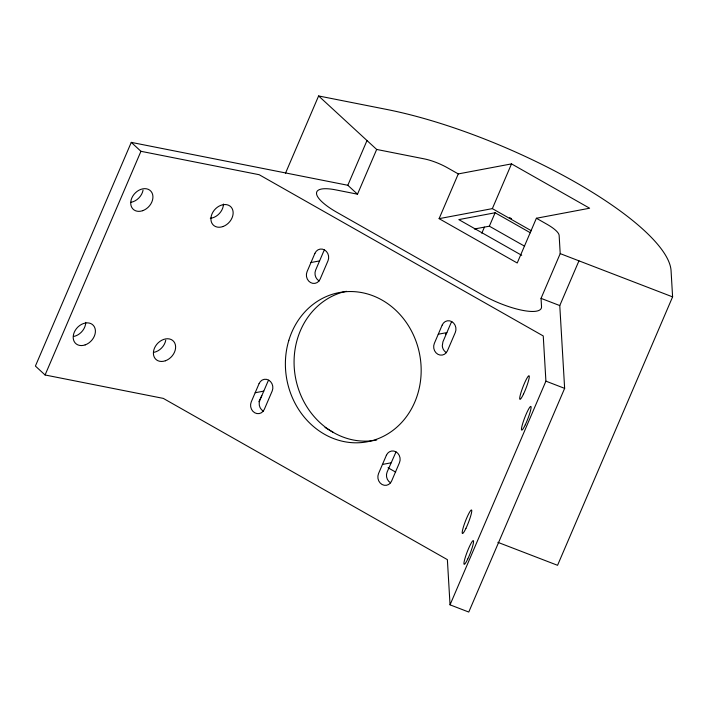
<?xml version="1.0" encoding="UTF-8"?>
<svg xmlns="http://www.w3.org/2000/svg" width="708" height="708" viewBox="0 0 708 708"><rect width="100%" height="100%" fill="white"/><g stroke="black" fill="none" stroke-linecap="round" stroke-linejoin="round"><path stroke-width="1.06" d="M268.721 380.231A8.08 7.195 79.3 0 0 267.704 381.948L259.845 400.294A8.08 7.195 79.3 0 0 263.323 411.144M285.492 173.23L318.609 95.952L376.674 149.45L357.505 194.187L347.823 185.275L131.272 142.379L35.4 366.063L45.082 374.983L163.291 398.392L447.376 559.639L450.04 604.836L468.767 612.048L564.639 388.365L559.771 305.573L578.949 260.836M45.082 374.983L140.945 151.3L131.272 142.379M347.823 185.275L367.001 140.538M439.102 218.657L458.28 173.92L511.521 163.884L589.631 208.223L536.39 218.259L517.221 262.995L439.102 218.657L492.343 208.621L531.407 230.79M481.803 233.215L484.414 227.126M492.343 208.621L511.521 163.884M474.404 229.003L489.361 226.188L495.113 212.763L530.38 232.79M357.505 194.187L335.769 189.877A43.02 11.788 23.2 0 0 316.529 193.585A43.02 11.788 23.2 0 0 337.504 212.683L482.077 294.749A43.02 11.788 23.2 0 0 522.088 310.254A43.02 11.788 23.2 0 0 541.531 306.67L541.045 298.36L560.214 253.623L559.143 235.454A25.302 6.93 23.2 0 0 547.045 224.312L536.39 218.259M450.04 604.836L545.912 381.152L543.248 335.955L259.163 174.708L140.945 151.3M318.609 95.952L386.975 109.492A202.435 55.463 23.2 0 1 574.285 181.584A202.435 55.463 23.2 0 1 671.069 270.748L672.6 296.882L557.559 565.303L497.866 542.328M258.836 401.702L261.783 395.754M396.002 451.934L387.126 471.997A8.08 7.195 79.3 0 0 390.612 482.847M445.456 334.211L446.872 332.601L438.27 334.229M495.113 212.763L458.802 219.613L521.725 255.322M310.98 262.526L319.582 260.898M255.172 392.736L263.774 391.117M382.453 464.439L391.055 462.82M344.566 291.669L346.504 291.315M376.674 149.45L424.207 158.866A25.302 6.93 23.2 0 1 447.615 167.876L458.28 173.92M560.214 253.623L672.6 296.882M541.045 298.36L559.771 305.573M545.912 381.152L564.639 388.365M509.618 217.613L511.521 218.692M489.361 226.188L524.628 246.207M388.028 467.767L395.675 472.112M325.052 427.464L333.565 432.57A75.924 67.278 80.2 0 0 376.709 440.004M165.752 340.203A12.655 9.611 -47.3 0 1 153.751 352.372M223.463 204.046A12.655 9.611 -47.3 0 1 210.32 218.294M143.069 190.116A12.655 9.611 -47.3 0 1 131.069 202.276M85.739 322.37A12.655 9.611 -47.3 0 1 73.543 336.486M333.565 432.57A75.924 67.915 78.4 0 1 294.316 355.681A75.924 67.915 78.4 0 1 344.539 291.661M319.14 280.926A8.08 7.195 79.3 0 1 315.653 270.075L323.512 251.729A8.08 7.195 79.3 0 1 324.529 250.012M446.421 352.628A8.08 7.195 79.3 0 1 442.288 345.84L442.934 341.778L450.801 323.432A8.08 7.195 79.3 0 1 451.81 321.715M259.101 383.568L251.243 401.914A8.08 7.195 79.3 0 0 254.721 412.764A8.08 7.195 79.3 0 0 264.332 409.339L272.191 391.002A8.08 7.195 79.3 0 0 268.704 380.143A8.08 7.195 79.3 0 0 259.101 383.568M314.918 253.349L307.051 271.695A8.08 7.195 79.3 0 0 310.538 282.545A8.08 7.195 79.3 0 0 320.14 279.12L327.999 260.783A8.08 7.195 79.3 0 0 324.521 249.924A8.08 7.195 79.3 0 0 314.918 253.349M386.391 455.271L378.523 473.617A8.08 7.195 79.3 0 0 382.01 484.467A8.08 7.195 79.3 0 0 391.613 481.042L399.471 462.696A8.08 7.195 79.3 0 0 395.993 451.846A8.08 7.195 79.3 0 0 386.391 455.271M442.199 325.052L434.34 343.398A8.08 7.195 79.3 0 0 437.818 354.248A8.08 7.195 79.3 0 0 447.421 350.823L455.288 332.486A8.08 7.195 79.3 0 0 451.801 321.627A8.08 7.195 79.3 0 0 442.199 325.052M288.846 340.291A75.915 67.596 79.3 0 0 366.93 441.845A75.915 67.596 79.3 0 0 404.047 319.388A75.915 67.596 79.3 0 0 288.846 340.291M222.896 226.569A12.655 9.611 -47.3 0 0 231.197 207.196A12.655 9.611 -47.3 0 0 212.002 213.904A12.655 9.611 -47.3 0 0 222.896 226.569M165.371 360.779A12.655 9.611 -47.3 0 0 173.672 341.406A12.655 9.611 -47.3 0 0 154.486 348.115A12.655 9.611 -47.3 0 0 165.371 360.779M142.689 210.683A12.655 9.611 -47.3 0 0 150.99 191.31A12.655 9.611 -47.3 0 0 131.803 198.019A12.655 9.611 -47.3 0 0 142.689 210.683M85.164 344.893A12.655 9.611 -47.3 0 0 93.465 325.521A12.655 9.611 -47.3 0 0 74.278 332.229A12.655 9.611 -47.3 0 0 85.164 344.893M467.74 559.028A12.655 1.646 -68.9 0 0 473.333 540.638A12.655 1.646 -68.9 0 0 465.209 557.63A12.655 1.646 -68.9 0 0 467.74 559.028M523.46 394.152A12.655 1.655 -68.9 0 0 529.053 375.762A12.655 1.655 -68.9 0 0 520.929 392.763A12.655 1.655 -68.9 0 0 523.46 394.152M525.265 424.818A12.655 1.646 -68.9 0 0 530.858 406.427A12.655 1.646 -68.9 0 0 522.734 423.419A12.655 1.646 -68.9 0 0 525.265 424.818M465.935 528.363A12.655 1.655 -68.9 0 0 471.528 509.972A12.655 1.655 -68.9 0 0 463.413 526.973A12.655 1.655 -68.9 0 0 465.935 528.363"/></g></svg>
